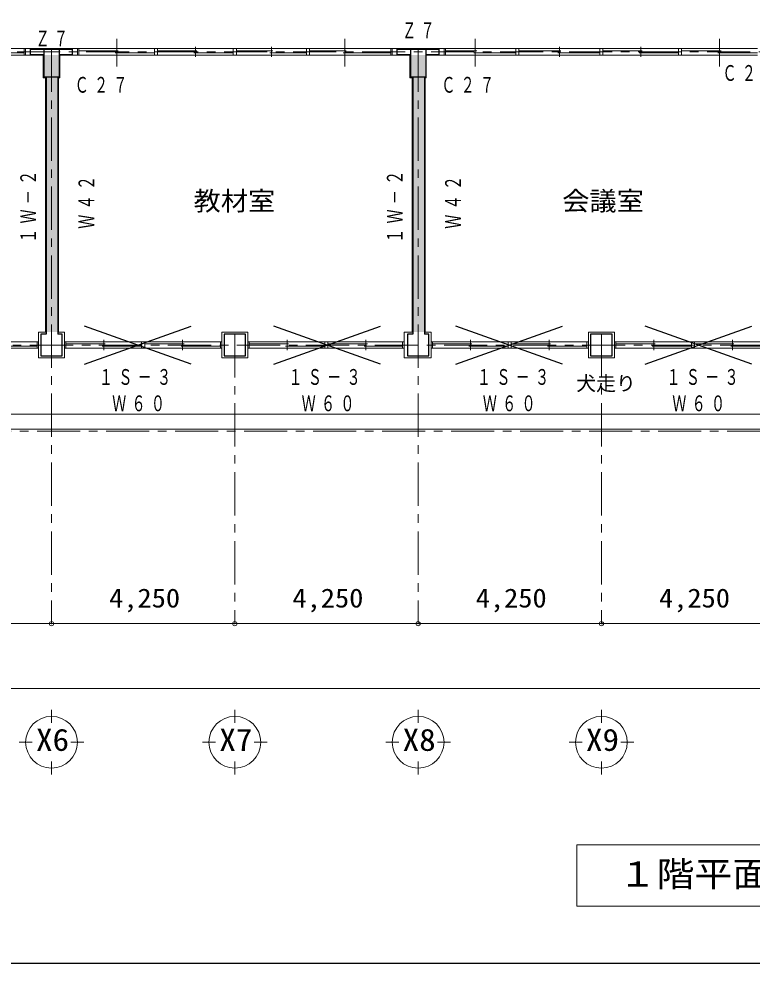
# Model space of a CAD drawing. Units: millimetres at full size, sheet at 1:200; details may follow other scales. Extents: x -55340 to 55340, y -38040 to 38040.
# Drawn here: x -24730 to -7730, y 2000 to 23898 of the extents above; entities that cross this region are included whole.
import ezdxf
from ezdxf.enums import TextEntityAlignment as Align

# ---------------------------------------------------------------- set-up
doc = ezdxf.new("R2010")
doc.units = ezdxf.units.MM
doc.header["$LTSCALE"] = 200
doc.header["$PDMODE"] = 32
doc.header["$PDSIZE"] = 100
doc.linetypes.add('CHAIN1', pattern=[8, 5, -1, 1, -1])
for name, color, linetype, lineweight in [('0-0_補助線', 4, 'Continuous', 9), ('0-1_通り芯', 3, 'Continuous', 18), ('0-4_仕上', 4, 'Continuous', 9), ('0-5_建具(ｻｯｼ)', 3, 'Continuous', 18), ('0-A_寸法', 6, 'Continuous', 9), ('0-B_文字', 2, 'Continuous', 9), ('0-F_予備', 4, 'Continuous', 9), ('2-0_補助線', 2, 'Continuous', 25), ('2-2_躯体', 2, 'Continuous', 25)]:
    doc.layers.add(name, color=color, linetype=linetype, lineweight=lineweight)
doc.layers.add('2-3_外壁', color=2, linetype='Continuous')
doc.layers.add('3-D_予備', color=91, linetype='Continuous')
doc.styles.add('ＭＳ ゴシック', font='')
doc.styles.get('ＭＳ ゴシック').set_extended_font_data('MS Gothic')

msp = doc.modelspace()

# ---------------------------------------------------------------- linework, layer by layer
at = {"layer": '0-0_補助線', "color": 3, "lineweight": 18}
for p, q in [((-22461.1, 22797.7), (-22461.1, 23438.3)), ((-17173.6, 22797.7), (-17173.6, 23438.3)), ((-14148.6, 22797.7), (-14148.6, 23438.3)), ((-8486.1, 22797.7), (-8486.1, 23438.3)), ((-20636.1, 23015.8), (-20636.1, 23251.5)), ((-18873.6, 23015.8), (-18873.6, 23251.5)), ((-12198.5, 23015.8), (-12198.5, 23251.5)), ((-10311.1, 23015.8), (-10311.1, 23251.5)), ((-25458.6, 23108), (-24608.6, 23108)), ((-24608.6, 23058.7), (-24573.6, 23058.7)), ((-24573.6, 23208.7), (-24573.6, 23058.7)), ((-24573.6, 23058.7), (-24163.6, 23058.7)), ((-23783.6, 23058.7), (-23373.6, 23058.7)), ((-23338.6, 23208.7), (-23373.6, 23208.7)), ((-23338.6, 23058.7), (-23373.6, 23058.7)), ((-23338.6, 23058.7), (-23338.6, 23208.7)), ((-23338.6, 23159.4), (-22426.1, 23159.4)), ((-22496.1, 23108), (-21583.6, 23108)), ((-21583.6, 23058.7), (-21513.6, 23058.7)), ((-21513.6, 23058.7), (-21513.6, 23208.7)), ((-21513.6, 23159.4), (-20601.1, 23159.4)), ((-20671.1, 23108), (-19758.6, 23108)), ((-19758.6, 23058.7), (-19688.6, 23058.7)), ((-19688.6, 23058.7), (-19688.6, 23208.7)), ((-19688.6, 23159.4), (-18838.6, 23159.4)), ((-18908.6, 23108), (-18058.6, 23108)), ((-18058.6, 23058.7), (-17988.6, 23058.7)), ((-17988.6, 23058.7), (-17988.6, 23208.7)), ((-17988.6, 23159.4), (-17138.6, 23159.4)), ((-17208.6, 23108), (-16108.6, 23108)), ((-16108.6, 23058.7), (-16073.6, 23058.7)), ((-16073.6, 23208.7), (-14873.6, 23208.7)), ((-16073.6, 23208.7), (-16073.6, 23058.7)), ((-16073.6, 23058.7), (-15663.6, 23058.7)), ((-15283.6, 23058.7), (-14873.6, 23058.7)), ((-14838.5, 23208.7), (-14873.6, 23208.7)), ((-14873.6, 23208.7), (-14873.6, 23058.7)), ((-14838.5, 23058.7), (-14873.6, 23058.7)), ((-14838.5, 23058.7), (-14838.5, 23208.7)), ((-14838.5, 23159.4), (-14113.6, 23159.4)), ((-14183.6, 23108), (-13208.6, 23108)), ((-13208.6, 23058.7), (-13138.6, 23058.7)), ((-13138.6, 23058.7), (-13138.6, 23208.7)), ((-13138.6, 23159.4), (-12163.6, 23159.4)), ((-12233.6, 23108), (-11258.6, 23108)), ((-11258.6, 23208.7), (-11188.6, 23208.7)), ((-11258.6, 23058.7), (-11258.6, 23208.7)), ((-11188.6, 23159.4), (-10276.1, 23159.4)), ((-10346.1, 23108), (-9433.6, 23108)), ((-9433.6, 23058.7), (-9363.6, 23058.7)), ((-9363.6, 23058.7), (-9363.6, 23208.7)), ((-9363.6, 23159.4), (-8451.1, 23159.4)), ((-8521.1, 23108), (-7608.6, 23108)), ((-24273.6, 16633.7), (-24111.3, 16633.7)), ((-23811.3, 16633.7), (-23673.6, 16633.7)), ((-23673.6, 16633.7), (-23673.6, 16033.7)), ((-22761.1, 16215.8), (-22761.1, 16451.5)), ((-20936.1, 16215.8), (-20936.1, 16451.5)), ((-18511.1, 16215.8), (-18511.1, 16451.5)), ((-16686.1, 16215.8), (-16686.1, 16451.5)), ((-15311.3, 16633.7), (-15173.6, 16633.7)), ((-14261.1, 16215.8), (-14261.1, 16451.5)), ((-12436.1, 16215.8), (-12436.1, 16451.5)), ((-11523.6, 16633.7), (-10923.6, 16633.7)), ((-11523.6, 16033.7), (-11523.6, 16633.7)), ((-10923.6, 16633.7), (-10923.6, 16033.7)), ((-10011.1, 16215.8), (-10011.1, 16451.5)), ((-8186.1, 16215.8), (-8186.1, 16451.5)), ((-25158.6, 16308), (-24308.6, 16308)), ((-24308.6, 16258.7), (-24273.6, 16258.7)), ((-23638.6, 16408.7), (-23673.6, 16408.7)), ((-23638.6, 16258.7), (-23673.6, 16258.7)), ((-23638.6, 16258.7), (-23638.6, 16408.7)), ((-23638.6, 16359.4), (-22726.1, 16359.4)), ((-22796.1, 16308), (-21883.6, 16308)), ((-21883.6, 16258.7), (-21813.6, 16258.7)), ((-21813.6, 16258.7), (-21813.6, 16408.7)), ((-21813.6, 16359.4), (-20901.1, 16359.4)), ((-20971.1, 16308), (-20058.6, 16308)), ((-20058.6, 16408.7), (-20023.6, 16408.7)), ((-20058.6, 16258.7), (-20058.6, 16408.7)), ((-20058.6, 16258.7), (-20023.6, 16258.7)), ((-19388.6, 16408.7), (-19423.6, 16408.7)), ((-19388.6, 16258.7), (-19423.6, 16258.7)), ((-19388.6, 16258.7), (-19388.6, 16408.7)), ((-19388.6, 16359.4), (-18476.1, 16359.4)), ((-18546.1, 16308), (-17633.6, 16308)), ((-17633.6, 16408.7), (-17563.6, 16408.7)), ((-17633.6, 16258.7), (-17633.6, 16408.7)), ((-17563.6, 16359.4), (-16651.1, 16359.4)), ((-16721.1, 16308), (-15833.6, 16308)), ((-15833.6, 16408.7), (-15798.6, 16408.7)), ((-15833.6, 16258.7), (-15833.6, 16408.7)), ((-15833.6, 16258.7), (-15798.6, 16258.7)), ((-15138.6, 16408.7), (-15173.6, 16408.7)), ((-15138.6, 16258.7), (-15173.6, 16258.7)), ((-15138.6, 16258.7), (-15138.6, 16408.7)), ((-15138.6, 16359.4), (-14226.1, 16359.4)), ((-14296.1, 16308), (-13383.6, 16308)), ((-13383.6, 16258.7), (-13313.6, 16258.7)), ((-13313.6, 16258.7), (-13313.6, 16408.7)), ((-13313.6, 16359.4), (-12401.1, 16359.4)), ((-12471.1, 16308), (-11558.6, 16308)), ((-11558.6, 16258.7), (-11523.6, 16258.7)), ((-10888.6, 16408.7), (-10923.6, 16408.7)), ((-10888.6, 16258.7), (-10923.6, 16258.7)), ((-10888.6, 16258.7), (-10888.6, 16408.7)), ((-10888.6, 16359.4), (-9976.1, 16359.4)), ((-10046.1, 16308), (-9133.6, 16308)), ((-9133.6, 16408.7), (-9063.6, 16408.7)), ((-9133.6, 16258.7), (-9133.6, 16408.7)), ((-9063.6, 16359.4), (-8151.1, 16359.4)), ((-8221.1, 16308), (-7308.6, 16308)), ((-10923.6, 16033.7), (-11523.6, 16033.7))]:
    msp.add_line(p, q, dxfattribs=at)
at = {"layer": '0-0_補助線'}
for points in [[(35501.4, 12683.7), (11376.4, 12683.7), (11376.4, 14383.7), (-45023.6, 14383.7), (-45023.6, 26383.7)], [(11726.4, 13033.7), (11726.4, 14733.7), (-44673.6, 14733.7), (-44673.6, 26033.7)]]:
    msp.add_lwpolyline(points, dxfattribs=at)
at = {"layer": '0-0_補助線', "color": 3, "lineweight": 18}
for points in [[(-24608.6, 23058.7), (-24608.6, 23208.7), (-24573.6, 23208.7)], [(-24573.6, 23208.7), (-23373.6, 23208.7), (-23373.6, 23058.7)], [(-21583.6, 23058.7), (-21583.6, 23208.7), (-21513.6, 23208.7)], [(-19758.6, 23058.7), (-19758.6, 23208.7), (-19688.6, 23208.7)], [(-18058.6, 23058.7), (-18058.6, 23208.7), (-17988.6, 23208.7)], [(-16108.6, 23058.7), (-16108.6, 23208.7), (-16073.6, 23208.7)], [(-13208.6, 23058.7), (-13208.6, 23208.7), (-13138.6, 23208.7)], [(-11258.6, 23058.7), (-11188.6, 23058.7), (-11188.6, 23208.7)], [(-9433.6, 23058.7), (-9433.6, 23208.7), (-9363.6, 23208.7)], [(-23673.6, 16033.7), (-24273.6, 16033.7), (-24273.6, 16633.7)], [(-15173.6, 16633.7), (-15173.6, 16033.7), (-15798.6, 16033.7)], [(-15798.6, 16033.7), (-15798.6, 16633.7), (-15611.3, 16633.7)], [(-24308.6, 16258.7), (-24308.6, 16408.7), (-24273.6, 16408.7)], [(-21883.6, 16258.7), (-21883.6, 16408.7), (-21813.6, 16408.7)], [(-17633.6, 16258.7), (-17563.6, 16258.7), (-17563.6, 16408.7)], [(-13383.6, 16258.7), (-13383.6, 16408.7), (-13313.6, 16408.7)], [(-11558.6, 16258.7), (-11558.6, 16408.7), (-11523.6, 16408.7)], [(-9133.6, 16258.7), (-9063.6, 16258.7), (-9063.6, 16408.7)]]:
    msp.add_lwpolyline(points, dxfattribs=at)
msp.add_lwpolyline([(-19423.6, 16033.7), (-20023.6, 16033.7), (-20023.6, 16633.7), (-19423.6, 16633.7)], close=True, dxfattribs=at)
at = {"layer": '0-1_通り芯', "color": 4, "linetype": 'CHAIN1', "lineweight": 9}
for p, q in [((-35973.6, 23133.7), (23326.4, 23133.7)), ((-23973.6, 23208.7), (-23973.6, 9872.4)), ((-15473.6, 23208.7), (-15473.6, 9872.4)), ((-19723.6, 16583.7), (-19723.6, 9872.4)), ((-11223.6, 16583.7), (-11223.6, 9872.4)), ((13326.4, 16333.7), (-36273.6, 16333.7)), ((-48307.7, 14333.7), (40371.9, 14333.7))]:
    msp.add_line(p, q, dxfattribs=at)
at = {"layer": '0-1_通り芯'}
for p, q in [((-23973.6, 7872.4), (-23973.6, 7572.4)), ((-19723.6, 7872.4), (-19723.6, 7572.4)), ((-15473.6, 7872.4), (-15473.6, 7572.4)), ((-11223.6, 7872.4), (-11223.6, 7572.4)), ((-24423.6, 7122.4), (-24723.6, 7122.4)), ((-23223.6, 7122.4), (-23523.6, 7122.4)), ((-20173.6, 7122.4), (-20473.6, 7122.4)), ((-18973.6, 7122.4), (-19273.6, 7122.4)), ((-15923.6, 7122.4), (-16223.6, 7122.4)), ((-14723.6, 7122.4), (-15023.6, 7122.4)), ((-11673.6, 7122.4), (-11973.6, 7122.4)), ((-10473.6, 7122.4), (-10773.6, 7122.4)), ((-23973.6, 6372.4), (-23973.6, 6672.4)), ((-19723.6, 6372.4), (-19723.6, 6672.4)), ((-15473.6, 6372.4), (-15473.6, 6672.4)), ((-11223.6, 6372.4), (-11223.6, 6672.4))]:
    msp.add_line(p, q, dxfattribs=at)
for centre in [(-23973.6, 7122.4), (-19723.6, 7122.4), (-15473.6, 7122.4), (-11223.6, 7122.4)]:
    msp.add_circle(centre, 600, dxfattribs=at)
at = {"layer": '0-4_仕上', "color": 3, "lineweight": 18}
for p, q in [((-24163.6, 23058.7), (-24163.6, 22528.7)), ((-23783.6, 23058.7), (-23783.6, 22528.7)), ((-15663.6, 23058.7), (-15663.6, 22528.7)), ((-15283.6, 23058.7), (-15283.6, 22528.7)), ((-24111.3, 22528.7), (-24163.6, 22528.7)), ((-24111.3, 22528.7), (-24111.3, 16633.7)), ((-23783.6, 22528.7), (-23811.3, 22528.7)), ((-23811.3, 22528.7), (-23811.3, 16633.7)), ((-15611.3, 22528.7), (-15663.6, 22528.7)), ((-15611.3, 22528.7), (-15611.3, 16633.7)), ((-15283.6, 22528.7), (-15311.3, 22528.7)), ((-15311.3, 22528.7), (-15311.3, 16633.7))]:
    msp.add_line(p, q, dxfattribs=at)
at = {"layer": '0-5_建具(ｻｯｼ)', "color": 4, "lineweight": 9}
for p, q in [((-31338.6, 23208.7), (-24608.6, 23208.7)), ((-24608.6, 23058.7), (-31338.6, 23058.7)), ((-16108.6, 23208.7), (-23338.6, 23208.7)), ((-23338.6, 23058.7), (-16108.6, 23058.7)), ((-7608.6, 23208.7), (-14838.5, 23208.7)), ((-14838.5, 23058.7), (-7608.6, 23058.7)), ((-27638.6, 16408.7), (-24308.6, 16408.7)), ((-24308.6, 16258.7), (-27638.6, 16258.7)), ((-23638.6, 16408.7), (-20058.6, 16408.7)), ((-20058.6, 16258.7), (-23638.6, 16258.7)), ((-19388.6, 16408.7), (-15833.6, 16408.7)), ((-15833.6, 16258.7), (-19388.6, 16258.7)), ((-15138.6, 16408.7), (-11558.6, 16408.7)), ((-11558.6, 16258.7), (-15138.6, 16258.7)), ((-10888.6, 16408.7), (-7308.6, 16408.7)), ((-7308.6, 16258.7), (-10888.6, 16258.7))]:
    msp.add_line(p, q, dxfattribs=at)
at = {"layer": '0-A_寸法', "color": 4}
for p, q in [((-23973.6, 9872.4), (-27973.6, 9872.4)), ((-43973.6, 8372.4), (34676.4, 8372.4))]:
    msp.add_line(p, q, dxfattribs=at)
msp.add_lwpolyline([(-23973.6, 9872.4), (-19723.6, 9872.4), (-15473.6, 9872.4), (-11223.6, 9872.4), (-6973.6, 9872.4), (-2973.6, 9872.4), (1026.4, 9872.4), (5026.4, 9872.4), (9026.4, 9872.4)], dxfattribs=at)
at = {"layer": '0-A_寸法'}
for p in [(-23973.6, 9872.4), (-19723.6, 9872.4), (-15473.6, 9872.4), (-11223.6, 9872.4)]:
    msp.add_point(p, dxfattribs=at)
at = {"layer": '0-B_文字', "color": 4}
msp.add_lwpolyline([(-11793, 4742.5), (-171.1, 4742.5), (-171.1, 3324), (-11793, 3324)], close=True, dxfattribs=at)
at = {"layer": '0-F_予備', "color": 2, "lineweight": 25}
msp.add_line((-55300, 2000), (55300, 2000), dxfattribs=at)
at = {"layer": '2-0_補助線'}
for p, q in [((-23798.6, 23193.7), (-23798.6, 22543.7)), ((-15298.6, 23193.7), (-15298.6, 22543.7)), ((-23798.6, 22543.7), (-24148.6, 22543.7)), ((-24096.3, 22543.7), (-24096.3, 16583.7)), ((-23826.3, 22543.7), (-23826.3, 16583.7)), ((-15298.6, 22543.7), (-15648.6, 22543.7)), ((-15596.3, 22543.7), (-15596.3, 16583.7)), ((-15326.3, 22543.7), (-15326.3, 16583.7)), ((-20736.7, 15894.3), (-23210.4, 16773.1)), ((-23210.4, 15894.3), (-20736.7, 16773.1)), ((-16343.8, 15894.3), (-18817.5, 16773.1)), ((-18817.5, 15894.3), (-16343.8, 16773.1)), ((-14603.3, 15894.3), (-12129.6, 16773.1)), ((-12129.6, 15894.3), (-14603.3, 16773.1)), ((-10210.4, 15894.3), (-7736.7, 16773.1)), ((-7736.7, 15894.3), (-10210.4, 16773.1))]:
    msp.add_line(p, q, dxfattribs=at)
for points in [[(-23798.6, 23193.7), (-24148.6, 23193.7), (-24148.6, 22543.7)], [(-15298.6, 23193.7), (-15648.6, 23193.7), (-15648.6, 22543.7)]]:
    msp.add_lwpolyline(points, dxfattribs=at)
at = {"layer": '2-2_躯体'}
for p, q in [((-24458.6, 23073.7), (-24458.6, 23193.7)), ((-24458.6, 23193.7), (-23488.6, 23193.7)), ((-24458.6, 23073.7), (-24148.6, 23073.7)), ((-23798.6, 23073.7), (-23488.6, 23073.7)), ((-23488.6, 23073.7), (-23488.6, 23193.7)), ((-15958.6, 23073.7), (-15958.6, 23193.7)), ((-15958.6, 23193.7), (-14988.6, 23193.7)), ((-15958.6, 23073.7), (-15648.6, 23073.7)), ((-15298.6, 23073.7), (-14988.6, 23073.7)), ((-14988.6, 23073.7), (-14988.6, 23193.7)), ((-24096.3, 16583.7), (-24223.6, 16583.7)), ((-23723.6, 16583.7), (-23826.3, 16583.7)), ((-19973.6, 16583.7), (-19973.6, 16083.7)), ((-19473.6, 16583.7), (-19973.6, 16583.7)), ((-15723.6, 16583.7), (-15723.6, 16083.7)), ((-15596.3, 16583.7), (-15723.6, 16583.7)), ((-15223.6, 16583.7), (-15326.3, 16583.7))]:
    msp.add_line(p, q, dxfattribs=at)
for points in [[(-24223.6, 16583.7), (-24223.6, 16083.7), (-23723.6, 16083.7), (-23723.6, 16583.7)], [(-19973.6, 16083.7), (-19473.6, 16083.7), (-19473.6, 16583.7)], [(-15723.6, 16083.7), (-15223.6, 16083.7), (-15223.6, 16583.7)]]:
    msp.add_lwpolyline(points, dxfattribs=at)
msp.add_lwpolyline([(-11473.6, 16083.7), (-10973.6, 16083.7), (-10973.6, 16583.7), (-11473.6, 16583.7)], close=True, dxfattribs=at)
at = {"layer": '3-D_予備'}
for points in [[(-23783.6, 22528.7), (-23783.6, 23058.7), (-24163.6, 23058.7)], [(-23783.6, 22528.7), (-24163.6, 23058.7), (-24163.6, 22528.7)], [(-15283.6, 22528.7), (-15283.6, 23058.7), (-15663.6, 23058.7)], [(-15283.6, 22528.7), (-15663.6, 23058.7), (-15663.6, 22528.7)], [(-24111.3, 16633.7), (-23811.3, 16633.7), (-23811.3, 22528.7)], [(-24111.3, 22528.7), (-24111.3, 16633.7), (-23811.3, 22528.7)], [(-15611.3, 16633.7), (-15311.3, 16633.7), (-15311.3, 22528.7)], [(-15611.3, 22528.7), (-15611.3, 16633.7), (-15311.3, 22528.7)]]:
    msp.add_solid(points, dxfattribs=at)

# ---------------------------------------------------------------- texts
at = {"layer": '0-0_補助線', "color": 2, "style": 'ＭＳ ゴシック'}
msp.add_text('犬走り', height=337.2, dxfattribs=at).set_placement((-11807, 15176.3), align=Align.BOTTOM_LEFT)
at = {"layer": '0-1_通り芯', "color": 2, "style": 'ＭＳ ゴシック', "width": 1.1}
for s, p in [('X6', (-24333.3, 6768.2)), ('X7', (-20083.3, 6768.2)), ('X8', (-15833.3, 6768.2)), ('X9', (-11583.3, 6768.2))]:
    msp.add_text(s, height=513.2, dxfattribs=at).set_placement(p, align=Align.BOTTOM_LEFT)
at = {"layer": '0-A_寸法', "color": 2, "style": 'ＭＳ ゴシック', "width": 1.1}
for p in [(-22638.6, 10115.1), (-18388.6, 10115.1), (-14138.6, 10115.1), (-9888.6, 10115.1)]:
    msp.add_text('4,250', height=439.9, dxfattribs=at).set_placement(p, align=Align.BOTTOM_LEFT)
at = {"layer": '0-B_文字', "style": 'ＭＳ ゴシック', "width": 1.05}
for s, p in [('教材室', (-20677.9, 19323.1)), ('会議室', (-12131.7, 19323.1))]:
    msp.add_text(s, height=439.9, dxfattribs=at).set_placement(p, align=Align.BOTTOM_LEFT)
at = {"layer": '0-B_文字', "color": 6, "style": 'ＭＳ ゴシック', "width": 1.1}
msp.add_text('１階平面図・・', height=586.5, dxfattribs=at).set_placement((-10826.3, 3595.9), align=Align.BOTTOM_LEFT)
at = {"layer": '2-0_補助線', "char_height": 366.6, "attachment_point": 7, "style": 'ＭＳ ゴシック'}
for s, insert in [('\\T1.38;\\W0.65;Ｃ２７', (-8416, 22454.1)), ('\\T1.38;\\W0.65;Ｃ２７', (-23435.1, 22179.6)), ('\\T1.38;\\W0.65;Ｃ２７', (-14935.1, 22179.6)), ('\\T1.38;\\W0.65;１Ｓ－３', (-22872, 15404)), ('\\T1.38;\\W0.65;１Ｓ－３', (-18479.1, 15404)), ('\\T1.38;\\W0.65;１Ｓ－３', (-14108, 15404)), ('\\T1.38;\\W0.65;１Ｓ－３', (-9715.1, 15404)), ('\\T1.38;\\W0.65;Ｗ６０', (-22566.7, 14793.5)), ('\\T1.38;\\W0.65;Ｗ６０', (-18173.8, 14793.5)), ('\\T1.38;\\W0.65;Ｗ６０', (-13973.3, 14793.5)), ('\\T1.38;\\W0.65;Ｗ６０', (-9580.4, 14793.5))]:
    msp.add_mtext(s, dxfattribs=dict(at, insert=insert))
at = {"layer": '2-0_補助線', "char_height": 366.6, "attachment_point": 7, "rotation": 90, "style": 'ＭＳ ゴシック'}
for s, insert in [('\\T1.38;\\W0.65;１Ｗ－２', (-24330.8, 18705.6)), ('\\T1.38;\\W0.65;Ｗ４２', (-22981.1, 19031.6)), ('\\T1.38;\\W0.65;１Ｗ－２', (-15830.8, 18705.6)), ('\\T1.38;\\W0.65;Ｗ４２', (-14481.1, 19031.6))]:
    msp.add_mtext(s, dxfattribs=dict(at, insert=insert))
at = {"layer": '2-3_外壁', "char_height": 366.6, "attachment_point": 7, "style": 'ＭＳ ゴシック'}
for insert in [(-15843.6, 23448.7), (-24343.6, 23258.7)]:
    msp.add_mtext('\\T1.31;\\W0.65;Ｚ７', dxfattribs=dict(at, insert=insert))

doc.saveas('drawing.dxf')
